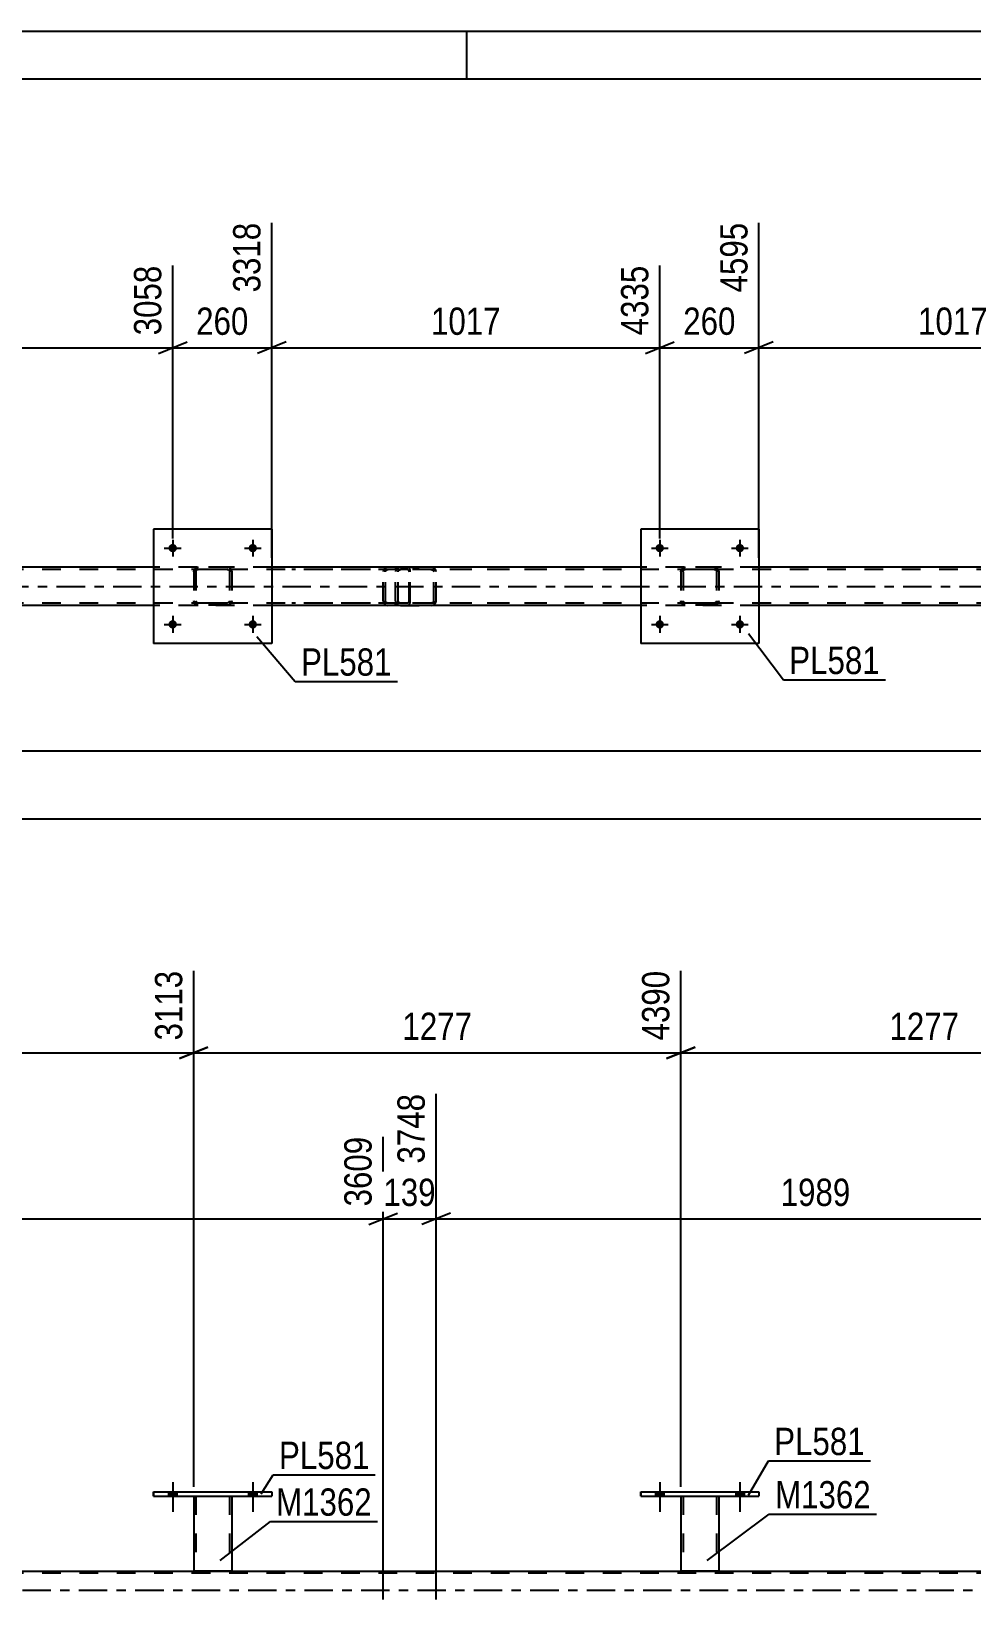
# Model space of a CAD drawing. Header units: millimetres. Extents: x 0 to 841, y 0 to 594.
# Drawn here: x 165.3 to 263.9, y 429.5 to 594 of the extents above; entities that cross this region are included whole.
import ezdxf

# ---------------------------------------------------------------- set-up
doc = ezdxf.new("R2010")
doc.units = ezdxf.units.MM
doc.linetypes.add('DXK_LINE_DOT2', pattern=[3.9198, 1.9599, -1.9599])
doc.linetypes.add('DXK_LINE_DOT3', pattern=[5.9187, 2.979, -0.9799, 0.9799, -0.9799])
doc.styles.add('Arial Narrow', font='ARIALN.TTF', dxfattribs={"height": 0.2})

# ---------------------------------------------------------------- blocks, each defined once
blk = doc.blocks.new('Unknown-122573795-1133')
at = {"color": 5, "linetype": 'Continuous'}
for p, q in [((841, 594), (0, 594)), ((211, 589), (211, 594)), ((836, 589), (5, 589))]:
    blk.add_line(p, q, dxfattribs=at)
blk = doc.blocks.new('Bolt-122573795-4959 - 4954')
at = {"linetype": 'Continuous'}
for points in [[(231.67, 531.8, -1), (230.79, 531.8, -1)], [(240.07, 531.8, -1), (239.19, 531.8, -1)]]:
    blk.add_hatch(color=1, dxfattribs=at).paths.add_polyline_path(points)
at = {"color": 1, "linetype": 'Continuous'}
for p, q in [((230.35, 531.8), (232.11, 531.8)), ((231.23, 532.68), (231.23, 530.92)), ((238.75, 531.8), (240.51, 531.8)), ((239.63, 532.68), (239.63, 530.92))]:
    blk.add_line(p, q, dxfattribs=at)
blk = doc.blocks.new('Bolt-122573795-4960 - 4954')
at = {"linetype": 'Continuous'}
for points in [[(231.67, 539.8, -1), (230.79, 539.8, -1)], [(240.07, 539.8, -1), (239.19, 539.8, -1)]]:
    blk.add_hatch(color=1, dxfattribs=at).paths.add_polyline_path(points)
at = {"color": 1, "linetype": 'Continuous'}
for p, q in [((230.35, 539.8), (232.11, 539.8)), ((231.23, 540.68), (231.23, 538.92)), ((238.75, 539.8), (240.51, 539.8)), ((239.63, 540.68), (239.63, 538.92))]:
    blk.add_line(p, q, dxfattribs=at)
blk = doc.blocks.new('Bolt-122573795-4961 - 4954')
at = {"linetype": 'Continuous'}
for points in [[(180.59, 531.8, -1), (179.71, 531.8, -1)], [(188.99, 531.8, -1), (188.11, 531.8, -1)]]:
    blk.add_hatch(color=1, dxfattribs=at).paths.add_polyline_path(points)
at = {"color": 1, "linetype": 'Continuous'}
for p, q in [((179.27, 531.8), (181.03, 531.8)), ((180.15, 532.68), (180.15, 530.92)), ((187.67, 531.8), (189.43, 531.8)), ((188.55, 532.68), (188.55, 530.92))]:
    blk.add_line(p, q, dxfattribs=at)
blk = doc.blocks.new('Bolt-122573795-4962 - 4954')
at = {"linetype": 'Continuous'}
for points in [[(180.59, 539.8, -1), (179.71, 539.8, -1)], [(188.99, 539.8, -1), (188.11, 539.8, -1)]]:
    blk.add_hatch(color=1, dxfattribs=at).paths.add_polyline_path(points)
at = {"color": 1, "linetype": 'Continuous'}
for p, q in [((179.27, 539.8), (181.03, 539.8)), ((180.15, 540.68), (180.15, 538.92)), ((187.67, 539.8), (189.43, 539.8)), ((188.55, 540.68), (188.55, 538.92))]:
    blk.add_line(p, q, dxfattribs=at)
blk = doc.blocks.new('Part-122573795-4980 - 4954')
at = {"color": 2, "linetype": 'Continuous'}
for p, q in [((241.63, 541.8), (229.23, 541.8)), ((229.23, 541.8), (229.23, 529.8)), ((241.63, 541.8), (241.63, 529.8)), ((241.63, 529.8), (229.23, 529.8))]:
    blk.add_line(p, q, dxfattribs=at)
blk = doc.blocks.new('Part-122573795-4981 - 4954')
at = {"color": 7, "linetype": 'DXK_LINE_DOT2'}
for p, q in [((182.35, 537.32), (182.39, 537.5)), ((182.39, 537.5), (182.35, 537.32)), ((182.35, 537.32), (182.35, 534.28)), ((182.59, 537.32), (182.61, 537.41)), ((182.59, 537.32), (182.59, 534.28)), ((182.61, 537.41), (182.66, 537.49)), ((182.65, 537.76), (182.83, 537.8)), ((182.83, 537.8), (182.65, 537.76)), ((182.66, 537.49), (182.74, 537.54)), ((182.74, 537.54), (182.83, 537.56)), ((185.87, 537.8), (182.83, 537.8)), ((185.87, 537.56), (182.83, 537.56)), ((185.87, 537.8), (186.06, 537.76)), ((186.06, 537.76), (185.87, 537.8)), ((185.87, 537.56), (185.96, 537.54)), ((185.96, 537.54), (186.04, 537.49)), ((186.04, 537.49), (186.09, 537.41)), ((186.09, 537.41), (186.11, 537.32)), ((186.11, 537.32), (186.11, 534.28)), ((186.31, 537.5), (186.35, 537.32)), ((186.35, 537.32), (186.31, 537.5)), ((186.35, 537.32), (186.35, 534.28)), ((182.39, 534.09), (182.35, 534.28)), ((182.35, 534.28), (182.39, 534.09)), ((182.61, 534.19), (182.59, 534.28)), ((182.66, 534.11), (182.61, 534.19)), ((182.83, 533.8), (182.65, 533.83)), ((182.65, 533.83), (182.83, 533.8)), ((182.74, 534.06), (182.66, 534.11)), ((182.83, 534.04), (182.74, 534.06)), ((185.87, 534.04), (182.83, 534.04)), ((185.87, 533.8), (182.83, 533.8)), ((185.96, 534.06), (185.87, 534.04)), ((186.06, 533.83), (185.87, 533.8)), ((185.87, 533.8), (186.06, 533.83)), ((186.04, 534.11), (185.96, 534.06)), ((186.09, 534.19), (186.04, 534.11)), ((186.11, 534.28), (186.09, 534.19)), ((186.35, 534.28), (186.31, 534.09)), ((186.31, 534.09), (186.35, 534.28))]:
    blk.add_line(p, q, dxfattribs=at)
at = {"color": 7, "linetype": 'DXK_LINE_DOT3'}
blk.add_line((184.35, 535.8), (184.35, 535.8), dxfattribs=at)
at = {"color": 7, "linetype": 'DXK_LINE_DOT2'}
for centre, start, end in [((182.83, 537.32), 112.5, 157.5), ((182.83, 537.32), 112.5, 157.5), ((185.87, 537.32), 22.5, 67.5), ((185.87, 537.32), 22.5, 67.5), ((182.83, 534.28), 202.5, 247.5), ((182.83, 534.28), 202.5, 247.5), ((185.87, 534.28), 292.5, 337.5), ((185.87, 534.28), 292.5, 337.5)]:
    blk.add_arc(centre, 0.48, start, end, dxfattribs=at)
blk = doc.blocks.new('Part-122573795-4986 - 4954')
at = {"color": 2, "linetype": 'Continuous'}
for p, q in [((190.55, 541.8), (178.15, 541.8)), ((178.15, 541.8), (178.15, 529.8)), ((190.55, 541.8), (190.55, 529.8)), ((190.55, 529.8), (178.15, 529.8))]:
    blk.add_line(p, q, dxfattribs=at)
blk = doc.blocks.new('Part-122573795-5067 - 4954')
at = {"color": 7, "linetype": 'DXK_LINE_DOT2'}
for p, q in [((204.8, 537.79), (192.64, 537.79)), ((204.8, 537.55), (192.64, 537.55)), ((202.24, 537.48), (202.21, 537.31)), ((202.21, 534.27), (202.21, 537.31)), ((202.25, 537.5), (202.24, 537.48)), ((202.46, 537.31), (202.48, 537.4)), ((202.46, 534.27), (202.46, 537.31)), ((202.48, 537.4), (202.53, 537.48)), ((202.71, 537.79), (202.52, 537.76)), ((202.53, 537.48), (202.61, 537.53)), ((202.61, 537.53), (202.71, 537.55)), ((203.53, 537.79), (203.53, 537.55)), ((204.91, 537.76), (204.8, 537.79)), ((204.8, 537.55), (204.85, 537.53)), ((204.85, 537.53), (204.9, 537.48)), ((204.9, 537.48), (204.93, 537.4)), ((204.99, 537.65), (204.91, 537.76)), ((204.93, 537.4), (204.94, 537.31)), ((204.94, 534.27), (204.94, 537.31)), ((205.05, 537.5), (204.99, 537.65)), ((205.07, 537.31), (205.05, 537.5)), ((205.07, 534.27), (205.07, 537.31)), ((204.8, 534.03), (192.64, 534.03)), ((204.8, 533.79), (192.64, 533.79)), ((202.21, 534.27), (202.25, 534.09)), ((202.48, 534.18), (202.46, 534.27)), ((202.53, 534.1), (202.48, 534.18)), ((202.52, 533.83), (202.71, 533.79)), ((202.61, 534.05), (202.53, 534.1)), ((202.71, 534.03), (202.61, 534.05)), ((203.53, 533.79), (203.53, 534.03)), ((204.85, 534.05), (204.8, 534.03)), ((204.8, 533.79), (204.91, 533.83)), ((204.9, 534.1), (204.85, 534.05)), ((204.93, 534.18), (204.9, 534.1)), ((204.91, 533.83), (204.99, 533.93)), ((204.94, 534.27), (204.93, 534.18)), ((204.99, 533.93), (205.05, 534.09)), ((205.05, 534.09), (205.07, 534.27))]:
    blk.add_line(p, q, dxfattribs=at)
for centre, start, end in [((202.7, 537.3), 111.1941, 156.1506), ((202.7, 534.29), 203.8494, 248.8059)]:
    blk.add_arc(centre, 0.492, start, end, dxfattribs=at)
blk = doc.blocks.new('Part-122573795-5090 - 4954')
at = {"color": 7, "linetype": 'DXK_LINE_DOT2'}
for p, q in [((203.56, 537.48), (203.53, 537.31)), ((203.53, 534.27), (203.53, 537.31)), ((203.56, 537.5), (203.56, 537.48)), ((203.78, 537.31), (203.8, 537.4)), ((203.78, 534.27), (203.78, 537.31)), ((203.8, 537.4), (203.86, 537.48)), ((204.04, 537.79), (203.84, 537.76)), ((203.86, 537.48), (203.94, 537.53)), ((203.94, 537.53), (204.04, 537.55)), ((204.04, 537.79), (207.27, 537.79)), ((219.02, 537.79), (204.04, 537.79)), ((219.02, 537.55), (204.04, 537.55)), ((207.47, 537.76), (207.27, 537.79)), ((207.27, 537.55), (207.37, 537.53)), ((207.37, 537.53), (207.45, 537.48)), ((207.45, 537.48), (207.51, 537.4)), ((207.51, 537.4), (207.53, 537.31)), ((207.53, 534.27), (207.53, 537.31)), ((207.75, 537.48), (207.74, 537.5)), ((207.78, 537.31), (207.75, 537.48)), ((207.78, 534.27), (207.78, 537.31)), ((203.53, 534.27), (203.56, 534.09)), ((203.8, 534.18), (203.78, 534.27)), ((203.86, 534.1), (203.8, 534.18)), ((203.84, 533.83), (204.04, 533.79)), ((203.94, 534.05), (203.86, 534.1)), ((204.04, 534.03), (203.94, 534.05)), ((219.02, 534.03), (204.04, 534.03)), ((204.04, 533.79), (207.27, 533.79)), ((219.02, 533.79), (204.04, 533.79)), ((207.37, 534.05), (207.27, 534.03)), ((207.27, 533.79), (207.47, 533.83)), ((207.45, 534.1), (207.37, 534.05)), ((207.51, 534.18), (207.45, 534.1)), ((207.53, 534.27), (207.51, 534.18)), ((207.74, 534.09), (207.78, 534.27))]:
    blk.add_line(p, q, dxfattribs=at)
for centre, start, end in [((204.02, 537.29), 110.7584, 155.6801), ((207.29, 537.29), 24.32, 69.2417), ((204.02, 534.29), 204.32, 249.2417), ((207.29, 534.29), 290.7584, 335.6801)]:
    blk.add_arc(centre, 0.496, start, end, dxfattribs=at)
blk = doc.blocks.new('Part-122573795-5109 - 4954')
at = {"color": 7, "linetype": 'DXK_LINE_DOT2'}
for p, q in [((233.43, 537.32), (233.47, 537.5)), ((233.47, 537.5), (233.43, 537.32)), ((233.43, 537.32), (233.43, 534.28)), ((233.67, 537.32), (233.69, 537.41)), ((233.67, 537.32), (233.67, 534.28)), ((233.69, 537.41), (233.74, 537.49)), ((233.73, 537.76), (233.91, 537.8)), ((233.91, 537.8), (233.73, 537.76)), ((233.74, 537.49), (233.82, 537.54)), ((233.82, 537.54), (233.91, 537.56)), ((236.95, 537.8), (233.91, 537.8)), ((236.95, 537.56), (233.91, 537.56)), ((236.95, 537.8), (237.14, 537.76)), ((237.14, 537.76), (236.95, 537.8)), ((236.95, 537.56), (237.04, 537.54)), ((237.04, 537.54), (237.12, 537.49)), ((237.12, 537.49), (237.17, 537.41)), ((237.17, 537.41), (237.19, 537.32)), ((237.19, 537.32), (237.19, 534.28)), ((237.4, 537.5), (237.43, 537.32)), ((237.43, 537.32), (237.4, 537.5)), ((237.43, 537.32), (237.43, 534.28)), ((233.47, 534.09), (233.43, 534.28)), ((233.43, 534.28), (233.47, 534.09)), ((233.69, 534.19), (233.67, 534.28)), ((233.74, 534.11), (233.69, 534.19)), ((233.91, 533.8), (233.73, 533.83)), ((233.73, 533.83), (233.91, 533.8)), ((233.82, 534.06), (233.74, 534.11)), ((233.91, 534.04), (233.82, 534.06)), ((236.95, 534.04), (233.91, 534.04)), ((236.95, 533.8), (233.91, 533.8)), ((237.04, 534.06), (236.95, 534.04)), ((237.14, 533.83), (236.95, 533.8)), ((236.95, 533.8), (237.14, 533.83)), ((237.12, 534.11), (237.04, 534.06)), ((237.17, 534.19), (237.12, 534.11)), ((237.19, 534.28), (237.17, 534.19)), ((237.43, 534.28), (237.4, 534.09)), ((237.4, 534.09), (237.43, 534.28))]:
    blk.add_line(p, q, dxfattribs=at)
at = {"color": 7, "linetype": 'DXK_LINE_DOT3'}
blk.add_line((235.43, 535.8), (235.43, 535.8), dxfattribs=at)
at = {"color": 7, "linetype": 'DXK_LINE_DOT2'}
for centre, start, end in [((233.91, 537.32), 112.5, 157.5), ((233.91, 537.32), 112.5, 157.5), ((236.95, 537.32), 22.5, 67.5), ((236.95, 537.32), 22.5, 67.5), ((233.91, 534.28), 202.5, 247.5), ((233.91, 534.28), 202.5, 247.5), ((236.95, 534.28), 292.5, 337.5), ((236.95, 534.28), 292.5, 337.5)]:
    blk.add_arc(centre, 0.48, start, end, dxfattribs=at)
blk = doc.blocks.new('Part-122573795-5142 - 4954')
at = {"color": 7, "linetype": 'DXK_LINE_DOT2'}
for p, q in [((756.39, 537.55), (108.79, 537.55)), ((190.55, 537.79), (178.15, 537.79)), ((241.63, 537.79), (229.23, 537.79)), ((756.39, 534.03), (108.79, 534.03)), ((190.55, 533.79), (178.15, 533.79)), ((241.63, 533.79), (229.23, 533.79))]:
    blk.add_line(p, q, dxfattribs=at)
at = {"color": 2, "linetype": 'Continuous'}
for p, q in [((178.15, 537.79), (139.47, 537.79)), ((229.23, 537.79), (190.55, 537.79)), ((280.31, 537.79), (241.63, 537.79)), ((178.15, 533.79), (139.47, 533.79)), ((229.23, 533.79), (190.55, 533.79)), ((280.31, 533.79), (241.63, 533.79))]:
    blk.add_line(p, q, dxfattribs=at)
at = {"color": 7, "linetype": 'DXK_LINE_DOT3'}
blk.add_line((108.79, 535.79), (756.39, 535.79), dxfattribs=at)
blk = doc.blocks.new('Bolt-122573795-3712 - 3241')
at = {"linetype": 'Continuous'}
for points in [[(230.79, 440.35), (231.67, 440.35), (231.67, 440.83), (230.79, 440.83)], [(239.19, 440.35), (240.07, 440.35), (240.07, 440.83), (239.19, 440.83)]]:
    blk.add_hatch(color=1, dxfattribs=at).paths.add_polyline_path(points)
at = {"color": 1, "linetype": 'Continuous'}
for p, q in [((231.23, 441.83), (231.23, 438.71)), ((239.63, 441.83), (239.63, 438.71)), ((230.79, 440.83), (230.79, 440.35)), ((231.67, 440.83), (231.67, 440.35)), ((239.19, 440.83), (239.19, 440.35)), ((240.07, 440.83), (240.07, 440.35))]:
    blk.add_line(p, q, dxfattribs=at)
blk = doc.blocks.new('Part-122573795-3488 - 3241')
at = {"color": 2, "linetype": 'Continuous'}
blk.add_line((57.85, 432.51), (756.39, 432.51), dxfattribs=at)
at = {"color": 7, "linetype": 'DXK_LINE_DOT2'}
blk.add_line((756.39, 432.27), (57.85, 432.27), dxfattribs=at)
at = {"color": 7, "linetype": 'DXK_LINE_DOT3'}
blk.add_line((57.85, 430.51), (756.39, 430.51), dxfattribs=at)
blk = doc.blocks.new('Part-122573795-3657 - 3241')
at = {"color": 2, "linetype": 'Continuous'}
for p, q in [((178.15, 440.35), (178.15, 440.83)), ((178.15, 440.83), (178.15, 440.83)), ((178.15, 440.83), (190.55, 440.83)), ((178.15, 440.35), (178.15, 440.35)), ((178.15, 440.35), (190.55, 440.35)), ((190.55, 440.83), (190.55, 440.35))]:
    blk.add_line(p, q, dxfattribs=at)
at = {"color": 7, "linetype": 'DXK_LINE_DOT2'}
for p, q in [((178.15, 440.83), (178.15, 440.35)), ((178.15, 440.83), (178.15, 440.83)), ((178.15, 440.35), (178.15, 440.35)), ((190.55, 440.83), (190.55, 440.35))]:
    blk.add_line(p, q, dxfattribs=at)
blk = doc.blocks.new('Part-122573795-3662 - 3241')
at = {"color": 2, "linetype": 'Continuous'}
for p, q in [((182.35, 440.35), (182.35, 432.51)), ((186.35, 440.35), (186.35, 432.51)), ((186.31, 432.51), (182.35, 432.51)), ((186.35, 432.51), (186.31, 432.51))]:
    blk.add_line(p, q, dxfattribs=at)
at = {"color": 7, "linetype": 'DXK_LINE_DOT2'}
for p, q in [((182.35, 440.35), (186.35, 440.35)), ((182.35, 440.35), (182.35, 440.35)), ((182.35, 440.35), (182.35, 440.35)), ((182.59, 440.35), (182.59, 432.51)), ((186.11, 440.35), (186.11, 432.51)), ((186.35, 440.35), (186.35, 440.35)), ((186.35, 440.35), (186.35, 440.35)), ((186.09, 432.51), (186.11, 432.51))]:
    blk.add_line(p, q, dxfattribs=at)
blk = doc.blocks.new('Part-122573795-3667 - 3241')
at = {"color": 2, "linetype": 'Continuous'}
for p, q in [((229.23, 440.35), (229.23, 440.83)), ((229.23, 440.83), (229.23, 440.83)), ((229.23, 440.83), (241.63, 440.83)), ((229.23, 440.35), (229.23, 440.35)), ((229.23, 440.35), (241.63, 440.35)), ((241.63, 440.83), (241.63, 440.35))]:
    blk.add_line(p, q, dxfattribs=at)
at = {"color": 7, "linetype": 'DXK_LINE_DOT2'}
for p, q in [((229.23, 440.83), (229.23, 440.35)), ((229.23, 440.83), (229.23, 440.83)), ((229.23, 440.35), (229.23, 440.35)), ((241.63, 440.83), (241.63, 440.35))]:
    blk.add_line(p, q, dxfattribs=at)
blk = doc.blocks.new('Part-122573795-3672 - 3241')
at = {"color": 2, "linetype": 'Continuous'}
for p, q in [((233.43, 440.35), (233.43, 432.51)), ((237.43, 440.35), (237.43, 432.51)), ((237.4, 432.51), (233.43, 432.51)), ((237.43, 432.51), (237.4, 432.51))]:
    blk.add_line(p, q, dxfattribs=at)
at = {"color": 7, "linetype": 'DXK_LINE_DOT2'}
for p, q in [((233.43, 440.35), (237.43, 440.35)), ((233.43, 440.35), (233.43, 440.35)), ((233.43, 440.35), (233.43, 440.35)), ((233.67, 440.35), (233.67, 432.51)), ((237.19, 440.35), (237.19, 432.51)), ((237.43, 440.35), (237.43, 440.35)), ((237.43, 440.35), (237.43, 440.35)), ((237.17, 432.51), (237.19, 432.51))]:
    blk.add_line(p, q, dxfattribs=at)
blk = doc.blocks.new('Bolt-122573795-3701 - 3241')
at = {"linetype": 'Continuous'}
for points in [[(230.79, 440.35), (231.67, 440.35), (231.67, 440.83), (230.79, 440.83)], [(239.19, 440.35), (240.07, 440.35), (240.07, 440.83), (239.19, 440.83)]]:
    blk.add_hatch(color=1, dxfattribs=at).paths.add_polyline_path(points)
at = {"color": 1, "linetype": 'Continuous'}
for p, q in [((231.23, 441.83), (231.23, 438.71)), ((239.63, 441.83), (239.63, 438.71)), ((230.79, 440.83), (230.79, 440.35)), ((231.67, 440.83), (231.67, 440.35)), ((239.19, 440.83), (239.19, 440.35)), ((240.07, 440.83), (240.07, 440.35))]:
    blk.add_line(p, q, dxfattribs=at)
blk = doc.blocks.new('Bolt-122573795-3710 - 3241')
at = {"linetype": 'Continuous'}
for points in [[(179.71, 440.35), (180.59, 440.35), (180.59, 440.83), (179.71, 440.83)], [(188.11, 440.35), (188.99, 440.35), (188.99, 440.83), (188.11, 440.83)]]:
    blk.add_hatch(color=1, dxfattribs=at).paths.add_polyline_path(points)
at = {"color": 1, "linetype": 'Continuous'}
for p, q in [((180.15, 441.83), (180.15, 438.71)), ((188.55, 441.83), (188.55, 438.71)), ((179.71, 440.83), (179.71, 440.35)), ((180.59, 440.83), (180.59, 440.35)), ((188.11, 440.83), (188.11, 440.35)), ((188.99, 440.83), (188.99, 440.35))]:
    blk.add_line(p, q, dxfattribs=at)
blk = doc.blocks.new('Bolt-122573795-3711 - 3241')
at = {"linetype": 'Continuous'}
for points in [[(179.71, 440.35), (180.59, 440.35), (180.59, 440.83), (179.71, 440.83)], [(188.11, 440.35), (188.99, 440.35), (188.99, 440.83), (188.11, 440.83)]]:
    blk.add_hatch(color=1, dxfattribs=at).paths.add_polyline_path(points)
at = {"color": 1, "linetype": 'Continuous'}
for p, q in [((180.15, 441.83), (180.15, 438.71)), ((188.55, 441.83), (188.55, 438.71)), ((179.71, 440.83), (179.71, 440.35)), ((180.59, 440.83), (180.59, 440.35)), ((188.11, 440.83), (188.11, 440.35)), ((188.99, 440.83), (188.99, 440.35))]:
    blk.add_line(p, q, dxfattribs=at)
blk = doc.blocks.new('StraightDimension-122573795-5237 - 4954')
at = {"color": 7, "linetype": 'Continuous'}
blk.add_line((68.55, 518.54), (756.39, 518.54), dxfattribs=at)
blk = doc.blocks.new('StraightDimension-122573795-5216 - 4954')
at = {"color": 7, "linetype": 'Continuous'}
blk.add_line((67.91, 511.39), (757.03, 511.39), dxfattribs=at)
blk = doc.blocks.new('StraightDimension-122573795-11128 - 4954')
at = {"color": 7, "linetype": 'Continuous'}
for p, q in [((241.63, 538.79), (241.63, 573.93)), ((282.31, 540.8), (282.31, 569.43)), ((243.13, 561.42), (240.13, 560.22)), ((280.81, 560.22), (283.81, 561.42)), ((241.63, 560.82), (282.31, 560.82))]:
    blk.add_line(p, q, dxfattribs=at)
at = {"color": 0, "linetype": 'Continuous'}
blk.add_wipeout([(281.71, 570.03), (277.51, 570.03), (277.51, 561.52), (281.71, 561.52)], dxfattribs=at)
at = {"color": 0}
blk.add_wipeout([(266.23, 561.57), (266.23, 565.77), (257.72, 565.77), (257.72, 561.57)], dxfattribs=at)
at = {"color": 3, "linetype": 'Continuous', "style": 'Arial Narrow'}
blk.add_text('5612', height=2.863, rotation=90.0002, dxfattribs=at).set_placement((281.11, 562.12))
at = {"color": 3, "style": 'Arial Narrow'}
blk.add_text('1017', height=2.863, dxfattribs=at).set_placement((258.32, 562.17))
blk = doc.blocks.new('StraightDimension-122573795-11129 - 4954')
at = {"color": 7, "linetype": 'Continuous'}
for p, q in [((241.63, 538.79), (241.63, 573.93)), ((231.23, 540.8), (231.23, 569.43)), ((229.73, 560.22), (232.73, 561.42)), ((243.13, 561.42), (240.13, 560.22)), ((231.23, 560.82), (241.63, 560.82))]:
    blk.add_line(p, q, dxfattribs=at)
at = {"color": 0}
blk.add_wipeout([(239.77, 561.57), (239.77, 565.77), (233.09, 565.77), (233.09, 561.57)], dxfattribs=at)
at = {"color": 3, "style": 'Arial Narrow'}
blk.add_text('260', height=2.863, dxfattribs=at).set_placement((233.69, 562.17))
at = {"color": 0, "linetype": 'Continuous'}
blk.add_wipeout([(241.03, 574.53), (236.83, 574.53), (236.83, 566.02), (241.03, 566.02)], dxfattribs=at)
at = {"color": 3, "linetype": 'Continuous', "style": 'Arial Narrow'}
blk.add_text('4595', height=2.863, rotation=90.0002, dxfattribs=at).set_placement((240.43, 566.62))
blk = doc.blocks.new('StraightDimension-122573795-11130 - 4954')
at = {"color": 7, "linetype": 'Continuous'}
for p, q in [((190.55, 538.79), (190.55, 573.93)), ((231.23, 540.8), (231.23, 569.43)), ((192.05, 561.42), (189.05, 560.22)), ((229.73, 560.22), (232.73, 561.42)), ((190.55, 560.82), (231.23, 560.82))]:
    blk.add_line(p, q, dxfattribs=at)
at = {"color": 0, "linetype": 'Continuous'}
blk.add_wipeout([(230.63, 570.03), (226.43, 570.03), (226.43, 561.52), (230.63, 561.52)], dxfattribs=at)
at = {"color": 0}
blk.add_wipeout([(215.15, 561.57), (215.15, 565.77), (206.64, 565.77), (206.64, 561.57)], dxfattribs=at)
at = {"color": 3, "linetype": 'Continuous', "style": 'Arial Narrow'}
blk.add_text('4335', height=2.863, rotation=90.0002, dxfattribs=at).set_placement((230.03, 562.12))
at = {"color": 3, "style": 'Arial Narrow'}
blk.add_text('1017', height=2.863, dxfattribs=at).set_placement((207.24, 562.17))
blk = doc.blocks.new('StraightDimension-122573795-11131 - 4954')
at = {"color": 7, "linetype": 'Continuous'}
for p, q in [((190.55, 538.79), (190.55, 573.93)), ((180.15, 540.8), (180.15, 569.43)), ((178.65, 560.22), (181.65, 561.42)), ((192.05, 561.42), (189.05, 560.22)), ((180.15, 560.82), (190.55, 560.82))]:
    blk.add_line(p, q, dxfattribs=at)
at = {"color": 0}
blk.add_wipeout([(188.69, 561.57), (188.69, 565.77), (182.01, 565.77), (182.01, 561.57)], dxfattribs=at)
at = {"color": 3, "style": 'Arial Narrow'}
blk.add_text('260', height=2.863, dxfattribs=at).set_placement((182.61, 562.17))
at = {"color": 0, "linetype": 'Continuous'}
blk.add_wipeout([(189.95, 574.53), (185.75, 574.53), (185.75, 566.02), (189.95, 566.02)], dxfattribs=at)
at = {"color": 3, "linetype": 'Continuous', "style": 'Arial Narrow'}
blk.add_text('3318', height=2.863, rotation=90.0002, dxfattribs=at).set_placement((189.35, 566.62))
blk = doc.blocks.new('StraightDimension-122573795-11132 - 4954')
at = {"color": 7, "linetype": 'Continuous'}
for p, q in [((139.47, 538.79), (139.47, 573.93)), ((180.15, 540.8), (180.15, 569.43)), ((140.97, 561.42), (137.97, 560.22)), ((178.65, 560.22), (181.65, 561.42)), ((139.47, 560.82), (180.15, 560.82))]:
    blk.add_line(p, q, dxfattribs=at)
at = {"color": 0, "linetype": 'Continuous'}
blk.add_wipeout([(179.55, 570.03), (175.35, 570.03), (175.35, 561.52), (179.55, 561.52)], dxfattribs=at)
at = {"color": 0}
blk.add_wipeout([(164.07, 561.57), (164.07, 565.77), (155.55, 565.77), (155.55, 561.57)], dxfattribs=at)
at = {"color": 3, "linetype": 'Continuous', "style": 'Arial Narrow'}
blk.add_text('3058', height=2.863, rotation=90.0002, dxfattribs=at).set_placement((178.95, 562.12))
at = {"color": 3, "style": 'Arial Narrow'}
blk.add_text('1017', height=2.863, dxfattribs=at).set_placement((156.15, 562.17))
blk = doc.blocks.new('StraightDimension-122573795-7784 - 3241')
at = {"color": 7, "linetype": 'Continuous'}
for p, q in [((233.43, 441.35), (233.43, 495.47)), ((284.51, 441.35), (284.51, 495.47)), ((234.93, 487.46), (231.93, 486.26)), ((283.01, 486.26), (286.01, 487.46)), ((233.43, 486.86), (284.51, 486.86))]:
    blk.add_line(p, q, dxfattribs=at)
at = {"color": 0, "linetype": 'Continuous'}
blk.add_wipeout([(283.91, 496.07), (279.71, 496.07), (279.71, 487.56), (283.91, 487.56)], dxfattribs=at)
at = {"color": 0}
blk.add_wipeout([(263.23, 487.61), (263.23, 491.81), (254.72, 491.81), (254.72, 487.61)], dxfattribs=at)
at = {"color": 3, "linetype": 'Continuous', "style": 'Arial Narrow'}
blk.add_text('5667', height=2.863, rotation=90.0002, dxfattribs=at).set_placement((283.31, 488.16))
at = {"color": 3, "style": 'Arial Narrow'}
blk.add_text('1277', height=2.863, dxfattribs=at).set_placement((255.32, 488.21))
blk = doc.blocks.new('StraightDimension-122573795-7786 - 3241')
at = {"color": 7, "linetype": 'Continuous'}
for p, q in [((131.27, 441.35), (131.27, 495.47)), ((182.35, 441.35), (182.35, 495.47)), ((132.77, 487.46), (129.77, 486.26)), ((180.85, 486.26), (183.85, 487.46)), ((131.27, 486.86), (182.35, 486.86))]:
    blk.add_line(p, q, dxfattribs=at)
at = {"color": 0, "linetype": 'Continuous'}
blk.add_wipeout([(181.75, 496.07), (177.55, 496.07), (177.55, 487.56), (181.75, 487.56)], dxfattribs=at)
at = {"color": 0}
blk.add_wipeout([(161.07, 487.61), (161.07, 491.81), (152.55, 491.81), (152.55, 487.61)], dxfattribs=at)
at = {"color": 3, "linetype": 'Continuous', "style": 'Arial Narrow'}
blk.add_text('3113', height=2.863, rotation=90.0002, dxfattribs=at).set_placement((181.15, 488.16))
at = {"color": 3, "style": 'Arial Narrow'}
blk.add_text('1277', height=2.863, dxfattribs=at).set_placement((153.15, 488.21))
blk = doc.blocks.new('StraightDimension-122573795-4473 - 3241')
at = {"color": 7, "linetype": 'Continuous'}
for p, q in [((118.39, 429.51), (118.39, 478.06)), ((202.21, 429.51), (202.21, 478.06)), ((119.89, 470.05), (116.89, 468.85)), ((118.39, 469.45), (202.21, 469.45)), ((200.71, 468.85), (203.71, 470.05))]:
    blk.add_line(p, q, dxfattribs=at)
at = {"color": 0, "linetype": 'Continuous'}
blk.add_wipeout([(201.61, 478.66), (197.41, 478.66), (197.41, 470.15), (201.61, 470.15)], dxfattribs=at)
at = {"color": 0}
blk.add_wipeout([(164.56, 470.2), (164.56, 474.4), (156.04, 474.4), (156.04, 470.2)], dxfattribs=at)
at = {"color": 3, "linetype": 'Continuous', "style": 'Arial Narrow'}
blk.add_text('3609', height=2.863, rotation=90.0002, dxfattribs=at).set_placement((201.01, 470.75))
at = {"color": 3, "style": 'Arial Narrow'}
blk.add_text('2095', height=2.863, dxfattribs=at).set_placement((156.64, 470.8))
blk = doc.blocks.new('StraightDimension-122573795-4214 - 3241')
at = {"color": 7, "linetype": 'Continuous'}
for p, q in [((207.78, 429.51), (207.78, 482.56)), ((202.21, 429.51), (202.21, 478.06)), ((200.71, 468.85), (203.71, 470.05)), ((202.21, 469.45), (207.78, 469.45)), ((209.28, 470.05), (206.28, 468.85))]:
    blk.add_line(p, q, dxfattribs=at)
at = {"color": 0}
blk.add_wipeout([(208.34, 470.2), (208.34, 474.4), (201.65, 474.4), (201.65, 470.2)], dxfattribs=at)
at = {"color": 3, "style": 'Arial Narrow'}
blk.add_text('139', height=2.863, dxfattribs=at).set_placement((202.25, 470.8))
at = {"color": 0, "linetype": 'Continuous'}
blk.add_wipeout([(207.18, 483.16), (202.98, 483.16), (202.98, 474.65), (207.18, 474.65)], dxfattribs=at)
at = {"color": 3, "linetype": 'Continuous', "style": 'Arial Narrow'}
blk.add_text('3748', height=2.863, rotation=90.0002, dxfattribs=at).set_placement((206.58, 475.25))
blk = doc.blocks.new('StraightDimension-122573795-4233 - 3241')
at = {"color": 7, "linetype": 'Continuous'}
for p, q in [((207.78, 429.51), (207.78, 482.56)), ((287.34, 429.51), (287.34, 478.06)), ((209.28, 470.05), (206.28, 468.85)), ((207.78, 469.45), (287.34, 469.45)), ((285.84, 468.85), (288.84, 470.05))]:
    blk.add_line(p, q, dxfattribs=at)
at = {"color": 0, "linetype": 'Continuous'}
blk.add_wipeout([(286.74, 478.66), (282.54, 478.66), (282.54, 470.15), (286.74, 470.15)], dxfattribs=at)
at = {"color": 0}
blk.add_wipeout([(251.82, 470.2), (251.82, 474.4), (243.31, 474.4), (243.31, 470.2)], dxfattribs=at)
at = {"color": 3, "linetype": 'Continuous', "style": 'Arial Narrow'}
blk.add_text('5737', height=2.863, rotation=90.0002, dxfattribs=at).set_placement((286.14, 470.75))
at = {"color": 3, "style": 'Arial Narrow'}
blk.add_text('1989', height=2.863, dxfattribs=at).set_placement((243.91, 470.8))
blk = doc.blocks.new('StraightDimension-122573795-7785 - 3241')
at = {"color": 7, "linetype": 'Continuous'}
for p, q in [((182.35, 441.35), (182.35, 495.47)), ((233.43, 441.35), (233.43, 495.47)), ((183.85, 487.46), (180.85, 486.26)), ((231.93, 486.26), (234.93, 487.46)), ((182.35, 486.86), (233.43, 486.86))]:
    blk.add_line(p, q, dxfattribs=at)
at = {"color": 0, "linetype": 'Continuous'}
blk.add_wipeout([(232.83, 496.07), (228.63, 496.07), (228.63, 487.56), (232.83, 487.56)], dxfattribs=at)
at = {"color": 0}
blk.add_wipeout([(212.15, 487.61), (212.15, 491.81), (203.64, 491.81), (203.64, 487.61)], dxfattribs=at)
at = {"color": 3, "linetype": 'Continuous', "style": 'Arial Narrow'}
blk.add_text('4390', height=2.863, rotation=90.0002, dxfattribs=at).set_placement((232.23, 488.16))
at = {"color": 3, "style": 'Arial Narrow'}
blk.add_text('1277', height=2.863, dxfattribs=at).set_placement((204.24, 488.21))
blk = doc.blocks.new('Mark-122573795-4976 - 4954')
at = {"color": 0}
blk.add_wipeout([(254.31, 526.59), (254.31, 529.59), (244.81, 529.59), (244.81, 526.59)], dxfattribs=at)
blk.add_wipeout([(254.31, 526.59), (254.31, 529.59), (244.81, 529.59), (244.81, 526.59)], dxfattribs=at)
at = {"color": 30, "linetype": 'Continuous'}
for p, q in [((240.52, 530.83), (244.21, 525.99)), ((244.21, 525.99), (254.91, 525.99))]:
    blk.add_line(p, q, dxfattribs=at)
at = {"color": 3, "style": 'Arial Narrow'}
blk.add_text('PL581', height=2.863, dxfattribs=at).set_placement((244.81, 526.59))
blk = doc.blocks.new('Mark-122573795-4982 - 4954')
at = {"color": 0}
blk.add_wipeout([(203.11, 526.42), (203.11, 529.42), (193.61, 529.42), (193.61, 526.42)], dxfattribs=at)
blk.add_wipeout([(203.11, 526.42), (203.11, 529.42), (193.61, 529.42), (193.61, 526.42)], dxfattribs=at)
at = {"color": 30, "linetype": 'Continuous'}
for p, q in [((188.96, 530.53), (193.01, 525.82)), ((193.01, 525.82), (203.71, 525.82))]:
    blk.add_line(p, q, dxfattribs=at)
at = {"color": 3, "style": 'Arial Narrow'}
blk.add_text('PL581', height=2.863, dxfattribs=at).set_placement((193.61, 526.42))
blk = doc.blocks.new('Mark-122573795-3653 - 3241')
at = {"color": 0}
blk.add_wipeout([(200.8, 443.21), (200.8, 446.21), (191.3, 446.21), (191.3, 443.21)], dxfattribs=at)
blk.add_wipeout([(200.8, 443.21), (200.8, 446.21), (191.3, 446.21), (191.3, 443.21)], dxfattribs=at)
at = {"color": 30, "linetype": 'Continuous'}
for p, q in [((189.43, 440.6), (190.7, 442.61)), ((190.7, 442.61), (201.4, 442.61))]:
    blk.add_line(p, q, dxfattribs=at)
at = {"color": 3, "style": 'Arial Narrow'}
blk.add_text('PL581', height=2.863, dxfattribs=at).set_placement((191.3, 443.21))
blk = doc.blocks.new('Mark-122573795-3658 - 3241')
at = {"color": 0}
blk.add_wipeout([(201.04, 438.31), (201.04, 441.31), (190.99, 441.31), (190.99, 438.31)], dxfattribs=at)
blk.add_wipeout([(201.04, 438.31), (201.04, 441.31), (190.99, 441.31), (190.99, 438.31)], dxfattribs=at)
at = {"color": 30, "linetype": 'Continuous'}
for p, q in [((185.13, 433.61), (190.39, 437.71)), ((190.39, 437.71), (201.64, 437.71))]:
    blk.add_line(p, q, dxfattribs=at)
at = {"color": 3, "style": 'Arial Narrow'}
blk.add_text('M1362', height=2.863, dxfattribs=at).set_placement((190.99, 438.31))
blk = doc.blocks.new('Mark-122573795-3663 - 3241')
at = {"color": 0}
blk.add_wipeout([(252.73, 444.67), (252.73, 447.67), (243.23, 447.67), (243.23, 444.67)], dxfattribs=at)
blk.add_wipeout([(252.73, 444.67), (252.73, 447.67), (243.23, 447.67), (243.23, 444.67)], dxfattribs=at)
at = {"color": 30, "linetype": 'Continuous'}
for p, q in [((240.53, 440.48), (242.63, 444.07)), ((242.63, 444.07), (253.33, 444.07))]:
    blk.add_line(p, q, dxfattribs=at)
at = {"color": 3, "style": 'Arial Narrow'}
blk.add_text('PL581', height=2.863, dxfattribs=at).set_placement((243.23, 444.67))
blk = doc.blocks.new('Mark-122573795-3668 - 3241')
at = {"color": 0}
blk.add_wipeout([(253.37, 439.08), (253.37, 442.08), (243.32, 442.08), (243.32, 439.08)], dxfattribs=at)
blk.add_wipeout([(253.37, 439.08), (253.37, 442.08), (243.32, 442.08), (243.32, 439.08)], dxfattribs=at)
at = {"color": 30, "linetype": 'Continuous'}
for p, q in [((236.21, 433.61), (242.72, 438.48)), ((242.72, 438.48), (253.97, 438.48))]:
    blk.add_line(p, q, dxfattribs=at)
at = {"color": 3, "style": 'Arial Narrow'}
blk.add_text('M1362', height=2.863, dxfattribs=at).set_placement((243.32, 439.08))

msp = doc.modelspace()

# ---------------------------------------------------------------- block references
for name in ['Unknown-122573795-1133', 'Part-122573795-4986 - 4954', 'Part-122573795-4980 - 4954', 'Part-122573795-5142 - 4954', 'Bolt-122573795-4962 - 4954', 'Bolt-122573795-4960 - 4954', 'Part-122573795-4981 - 4954', 'Part-122573795-5067 - 4954', 'Part-122573795-5090 - 4954', 'Part-122573795-5109 - 4954', 'Bolt-122573795-4961 - 4954', 'Bolt-122573795-4959 - 4954', 'Bolt-122573795-3710 - 3241', 'Bolt-122573795-3711 - 3241', 'Bolt-122573795-3712 - 3241', 'Bolt-122573795-3701 - 3241', 'Part-122573795-3657 - 3241', 'Part-122573795-3662 - 3241', 'Part-122573795-3667 - 3241', 'Part-122573795-3672 - 3241', 'Part-122573795-3488 - 3241']:
    msp.add_blockref(name, (0, 0))

# ---------------------------------------------------------------- next in the draw order: block references
for name in ['StraightDimension-122573795-11128 - 4954', 'StraightDimension-122573795-5237 - 4954', 'StraightDimension-122573795-7786 - 3241', 'StraightDimension-122573795-7784 - 3241']:
    msp.add_blockref(name, (0, 0))

# ---------------------------------------------------------------- next in the draw order: block references
for name in ['StraightDimension-122573795-11129 - 4954', 'StraightDimension-122573795-5216 - 4954', 'StraightDimension-122573795-4473 - 3241']:
    msp.add_blockref(name, (0, 0))

# ---------------------------------------------------------------- next in the draw order: block references
for name in ['StraightDimension-122573795-11130 - 4954', 'Mark-122573795-4982 - 4954', 'Mark-122573795-4976 - 4954', 'StraightDimension-122573795-4214 - 3241']:
    msp.add_blockref(name, (0, 0))

# ---------------------------------------------------------------- next in the draw order: block references
for name in ['StraightDimension-122573795-11131 - 4954', 'StraightDimension-122573795-4233 - 3241']:
    msp.add_blockref(name, (0, 0))

# ---------------------------------------------------------------- next in the draw order: block references
for name in ['StraightDimension-122573795-11132 - 4954', 'StraightDimension-122573795-7785 - 3241', 'Mark-122573795-3663 - 3241']:
    msp.add_blockref(name, (0, 0))

# ---------------------------------------------------------------- next in the draw order: block references
for name in ['Mark-122573795-3653 - 3241', 'Mark-122573795-3668 - 3241']:
    msp.add_blockref(name, (0, 0))

# ---------------------------------------------------------------- next in the draw order: block references
msp.add_blockref('Mark-122573795-3658 - 3241', (0, 0))

doc.saveas('drawing.dxf')
